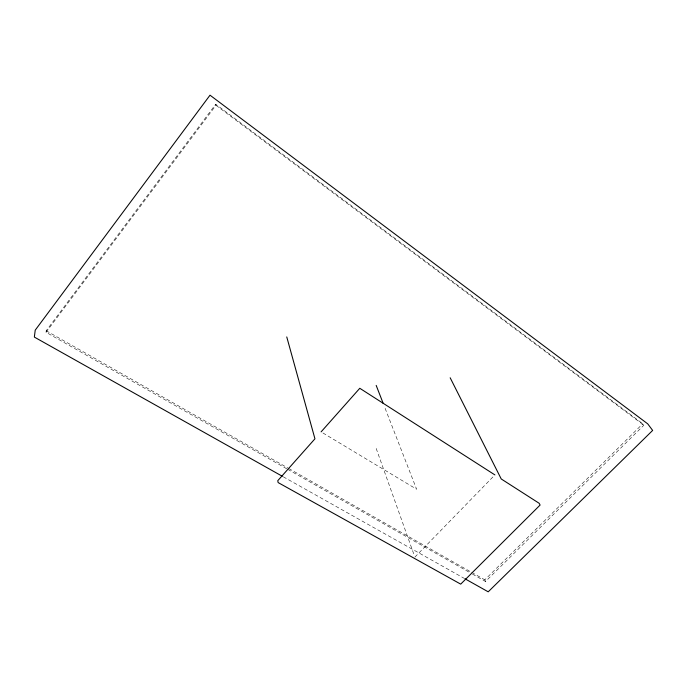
<?xml version="1.0" encoding="UTF-8"?>
<svg xmlns="http://www.w3.org/2000/svg" width="687" height="687" viewBox="0 0 687 687"><rect width="100%" height="100%" fill="white"/><g stroke="black" fill="none" stroke-linecap="round" stroke-linejoin="round"><path stroke-width="0.52" stroke-dasharray="3.44 2.58" d="M286.762 468.8L46.038 332.293L46.201 330.756L215.701 104.226L642.774 423.767L643.856 425.227L485.511 581.494L471.514 573.559M46.038 332.293L215.976 105.283L215.701 104.226M414.879 557.114L494.151 475.679M485.511 581.494L484.799 579.828L642.774 423.767M283.267 476.795L463.88 578.162M46.201 330.756L287.896 468.01M288.832 468.543L470.801 571.885M471.729 572.408L484.799 579.828M287.698 469.324L470.578 573.027M322.933 432.982L416.614 489.238L384.351 406.369M215.976 105.283L643.856 425.227M376.193 448.465L414.519 556.109"/><path stroke-width="1.03" d="M321.095 431.874L359.79 388.284L494.898 474.906M282.331 476.271L34.35 337.085L35.226 330.155L210.016 95.184L647.738 423.862L652.65 430.423L488.208 591.816L464.816 578.686M450.165 377.773L501.235 478.968L539.14 503.27L540.102 505.057L460.711 584.13L278.149 482.583L277.754 480.711L314.947 438.804L286.754 336.922M376.184 385.407L383.183 403.381"/></g></svg>
